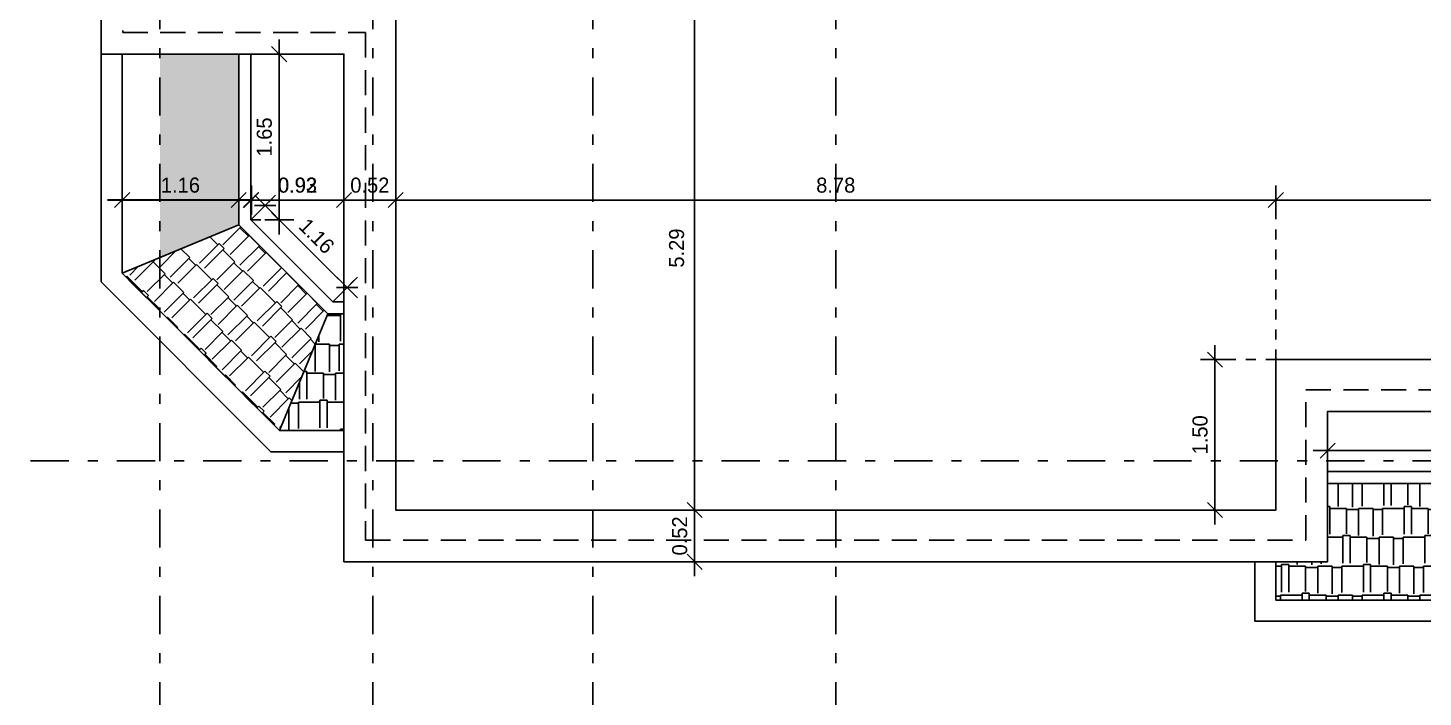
# Model space of a CAD drawing. Extents: x 185 to 567, y -69 to 170.
# Drawn here: x 398.81 to 412.73, y 121.82 to 128.5 of the extents above; entities that cross this region are included whole.
import ezdxf

# ---------------------------------------------------------------- set-up
doc = ezdxf.new("R2010")
doc.units = 0
doc.header["$LTSCALE"] = 0.25
doc.header["$MEASUREMENT"] = 0
doc.header["$PDMODE"] = 35
doc.header["$PDSIZE"] = -1
for name, pattern in [('B4-PLANS$0$DASHDOT', [25.4, 12.7, -6.35, 0, -6.35]), ('B4-PLANS$0$DASHED', [0.75, 0.5, -0.25]), ('B4-PLANS$0$DOT2', [0.125, 0, -0.125]), ('B4-PLANS$0$HIDDEN', [9.525, 6.35, -3.175]), ('DOT2', [0.125, 0, -0.125])]:
    doc.linetypes.add(name, pattern=pattern)
doc.layers.get('0').update_dxf_attribs({"linetype": 'CONTINUOUS'})
doc.layers.get('Defpoints').update_dxf_attribs({"linetype": 'CONTINUOUS'})
for name, color, linetype in [('A-AREA-1', 230, 'CONTINUOUS'), ('A-AX', 1, 'B4-PLANS$0$DASHDOT'), ('A-EDM', 2, 'CONTINUOUS'), ('A-HDN', 2, 'B4-PLANS$0$HIDDEN'), ('A-IDM', 221, 'CONTINUOUS'), ('A-PARAPET', 2, 'CONTINUOUS'), ('A-QARMID', 3, 'CONTINUOUS'), ('Karmid', 1, 'B4-PLANS$0$HIDDEN')]:
    doc.layers.add(name, color=color, linetype=linetype)
doc.styles.add('XARAB', font='xarab.shx')
doc.dimstyles.new('DIM100', dxfattribs={"dimtxt": 0.15, "dimasz": 0.12, "dimexe": 0.1, "dimexo": 0, "dimgap": 0.05, "dimtad": 1, "dimzin": 3, "dimdsep": 46, "dimtxsty": 'XARAB', "dimblk": 'DTICK', "dimcen": 0.09, "dimclrd": 256, "dimclre": 4, "dimclrt": 3, "dimadec": 0, "dimazin": 3, "dimtfac": 1, "dimtix": 1, "dimtmove": 2, "dimatfit": 0, "dimldrblk": 'DTICK', "dimfxl": 0.15, "dimtolj": 1, "dimtzin": 3, "dimlwd": -3, "dimlwe": -3, "dimarcsym": 0})

# ---------------------------------------------------------------- blocks, each defined once
blk = doc.blocks.new('B4-PLANS$0$AXES-B2')
at = {"layer": 'A-AX', "ltscale": 0.1}
for p, q in [((-21.395, 10.085), (-21.395, -26.235)), ((-19.625, 10.085), (-19.625, -26.235)), ((-17.795, 10.085), (-17.795, -26.235)), ((-15.775, 10.085), (-15.775, -26.235)), ((-29.655, -17.525), (30.305, -17.525))]:
    blk.add_line(p, q, dxfattribs=at)
blk = doc.blocks.new('B4-PLANS$0$A$C550B6BB2')
at = {"layer": 'Karmid'}
h = blk.add_hatch(dxfattribs=at)
h.set_pattern_fill('AR-RSHKE', color=14, scale=0.02, angle=-90, style=0)
h.set_pattern_definition([(270, (-70.935, 19.08723), (0.24, -0.51), [0.12, -0.1, 0.14, -0.06, 0.18, -0.08]), (270, (-70.925, 18.96723), (0.24, -0.51), [0.1, -0.38, 0.08, -0.12]), (270, (-70.95, 18.72723), (0.24, -0.51), [0.06, -0.62]), (0, (-70.935, 19.08723), (0.24, 0.17), [0.23, -0.73]), (0, (-70.935, 18.96723), (0.24, 0.17), [0.225, -0.735]), (0, (-70.935, 18.86723), (0.24, 0.17), [0.21, -0.75]), (0, (-70.95, 18.72723), (0.24, 0.17), [0.23, -0.73]), (0, (-70.95, 18.66723), (0.24, 0.17), [0.23, -0.73]), (0, (-70.935, 18.48723), (0.24, 0.17), [0.22, -0.74])])
h.paths.add_polyline_path([(4.37, -0.43), (4.37, -2), (3.4, -1.03), (3.4, -0.43)])
h = blk.add_hatch(dxfattribs=at)
h.set_pattern_fill('AR-RSHKE', color=256, scale=0.02, angle=180, style=0)
h.set_pattern_definition([(180, (-70.935, 19.08723), (-0.51, -0.24), [0.12, -0.1, 0.14, -0.06, 0.18, -0.08]), (180, (-71.055, 19.07723), (-0.51, -0.24), [0.1, -0.38, 0.08, -0.12]), (180, (-71.295, 19.10223), (-0.51, -0.24), [0.06, -0.62]), (270, (-70.935, 19.08723), (0.17, -0.24), [0.23, -0.73]), (270, (-71.055, 19.08723), (0.17, -0.24), [0.225, -0.735]), (270, (-71.155, 19.08723), (0.17, -0.24), [0.21, -0.75]), (270, (-71.295, 19.10223), (0.17, -0.24), [0.23, -0.73]), (270, (-71.355, 19.10223), (0.17, -0.24), [0.23, -0.73]), (270, (-71.535, 19.08723), (0.17, -0.24), [0.22, -0.74])])
h.paths.add_polyline_path([(4.37, -2), (0, -2), (0, -1.68), (0.43, -1.68), (0.43, -1.03), (3.4, -1.03)])
at = {"layer": 'A-HDN', "linetype": 'B4-PLANS$0$DASHED', "ltscale": 2}
for q in [(4.37, -0.25, 0), (0, -2)]:
    blk.add_line((4.37, -2), q, dxfattribs=at)
at = {"layer": 'A-QARMID'}
for p, q in [((3.3, -0.93), (3.3, -0.43)), ((3.4, -1.03), (3.4, -0.43)), ((4.37, -2), (4.37, -0.43, 0)), ((4.545, -2.175), (4.545, -0.43, 0)), ((3.3, -0.93), (0.43, -0.93)), ((3.4, -1.03), (0.43, -1.03)), ((4.37, -2), (3.4, -1.03)), ((-0.175, -2.175), (-0.175, -1.68)), ((0, -2), (0, -1.68)), ((4.37, -2), (0, -2)), ((4.545, -2.175), (-0.175, -2.175))]:
    blk.add_line(p, q, dxfattribs=at)
blk = doc.blocks.new('DTICK')
for p, q in [((0, 1.21), (0, -1.21)), ((-1.21, 0), (1.21, 0))]:
    blk.add_line(p, q)
at = {"color": 3}
blk.add_line((-0.63, -0.63), (0.63, 0.63), dxfattribs=at)
blk = doc.blocks.new('*D1098')
at = {"layer": 'A-IDM', "color": 4, "linetype": 'DOT2', "lineweight": -3, "ltscale": 2, "transparency": 16777216}
for p, q in [((401.031, 126.781), (401.031, 126.881)), ((401.961, 126.781), (401.961, 126.881))]:
    blk.add_line(p, q, dxfattribs=at)
at = {"layer": 'A-IDM', "linetype": 'ByBlock', "lineweight": -3, "ltscale": 2, "transparency": 16777216}
blk.add_line((401.151, 126.781), (401.841, 126.781), dxfattribs=at)
at = {"layer": 'Defpoints', "color": 0, "linetype": 'ByBlock', "ltscale": 2, "transparency": 16777216}
for p in [(401.031, 126.781), (401.961, 126.781), (401.961, 126.781)]:
    blk.add_point(p, dxfattribs=at)
at = {"layer": 'A-IDM', "linetype": 'ByBlock', "lineweight": -3, "ltscale": 2, "transparency": 16777216, "xscale": 0.12, "yscale": 0.12, "zscale": 0.12, "rotation": 180}
blk.add_blockref('DTICK', (401.031, 126.781), dxfattribs=at)
at = {"layer": 'A-IDM', "linetype": 'ByBlock', "lineweight": -3, "ltscale": 2, "transparency": 16777216, "xscale": 0.12, "yscale": 0.12, "zscale": 0.12}
blk.add_blockref('DTICK', (401.961, 126.781), dxfattribs=at)
at = {"layer": 'A-IDM', "color": 3, "linetype": 'ByBlock', "ltscale": 2, "transparency": 16777216, "insert": (401.496, 126.929), "char_height": 0.15, "attachment_point": 5, "style": 'XARAB'}
blk.add_mtext('\\A1;0.93', dxfattribs=at)
blk = doc.blocks.new('*D1099')
at = {"layer": 'A-IDM', "color": 4, "linetype": 'DOT2', "lineweight": -3, "ltscale": 2, "transparency": 16777216}
for p, q in [((401.961, 126.781), (401.961, 126.881)), ((402.477, 126.781), (402.477, 126.881))]:
    blk.add_line(p, q, dxfattribs=at)
at = {"layer": 'A-IDM', "linetype": 'ByBlock', "lineweight": -3, "ltscale": 2, "transparency": 16777216}
blk.add_line((402.081, 126.781), (402.357, 126.781), dxfattribs=at)
at = {"layer": 'Defpoints', "color": 0, "linetype": 'ByBlock', "ltscale": 2, "transparency": 16777216}
for p in [(401.961, 126.781), (402.477, 126.781), (402.477, 126.781)]:
    blk.add_point(p, dxfattribs=at)
at = {"layer": 'A-IDM', "linetype": 'ByBlock', "lineweight": -3, "ltscale": 2, "transparency": 16777216, "xscale": 0.12, "yscale": 0.12, "zscale": 0.12, "rotation": 180}
blk.add_blockref('DTICK', (401.961, 126.781), dxfattribs=at)
at = {"layer": 'A-IDM', "linetype": 'ByBlock', "lineweight": -3, "ltscale": 2, "transparency": 16777216, "xscale": 0.12, "yscale": 0.12, "zscale": 0.12}
blk.add_blockref('DTICK', (402.477, 126.781), dxfattribs=at)
at = {"layer": 'A-IDM', "color": 3, "linetype": 'ByBlock', "ltscale": 2, "transparency": 16777216, "insert": (402.219, 126.929), "char_height": 0.15, "attachment_point": 5, "style": 'XARAB'}
blk.add_mtext('\\A1;0.52', dxfattribs=at)
blk = doc.blocks.new('*D1100')
at = {"layer": 'A-IDM', "color": 4, "linetype": 'DOT2', "lineweight": -3, "ltscale": 2, "transparency": 16777216}
for p, q in [((402.477, 126.781), (402.477, 126.881)), ((411.261, 125.189), (411.261, 126.881))]:
    blk.add_line(p, q, dxfattribs=at)
at = {"layer": 'A-IDM', "linetype": 'ByBlock', "lineweight": -3, "ltscale": 2, "transparency": 16777216}
blk.add_line((402.597, 126.781), (411.141, 126.781), dxfattribs=at)
at = {"layer": 'Defpoints', "color": 0, "linetype": 'ByBlock', "ltscale": 2, "transparency": 16777216}
for p in [(402.477, 126.781), (411.261, 126.781), (411.261, 125.189)]:
    blk.add_point(p, dxfattribs=at)
at = {"layer": 'A-IDM', "linetype": 'ByBlock', "lineweight": -3, "ltscale": 2, "transparency": 16777216, "xscale": 0.12, "yscale": 0.12, "zscale": 0.12, "rotation": 180}
blk.add_blockref('DTICK', (402.477, 126.781), dxfattribs=at)
at = {"layer": 'A-IDM', "linetype": 'ByBlock', "lineweight": -3, "ltscale": 2, "transparency": 16777216, "xscale": 0.12, "yscale": 0.12, "zscale": 0.12}
blk.add_blockref('DTICK', (411.261, 126.781), dxfattribs=at)
at = {"layer": 'A-IDM', "color": 3, "linetype": 'ByBlock', "ltscale": 2, "transparency": 16777216, "insert": (406.869, 126.929), "char_height": 0.15, "attachment_point": 5, "style": 'XARAB'}
blk.add_mtext('\\A1;8.78', dxfattribs=at)
blk = doc.blocks.new('*D1101')
at = {"layer": 'A-IDM', "color": 4, "linetype": 'DOT2', "lineweight": -3, "ltscale": 2, "transparency": 16777216}
for p, q in [((411.261, 125.189), (411.261, 126.881)), ((426.129, 125.189), (426.129, 126.881))]:
    blk.add_line(p, q, dxfattribs=at)
at = {"layer": 'A-IDM', "linetype": 'ByBlock', "lineweight": -3, "ltscale": 2, "transparency": 16777216}
blk.add_line((411.381, 126.781), (426.009, 126.781), dxfattribs=at)
at = {"layer": 'Defpoints', "color": 0, "linetype": 'ByBlock', "ltscale": 2, "transparency": 16777216}
for p in [(426.129, 126.781), (411.261, 125.189), (426.129, 125.189)]:
    blk.add_point(p, dxfattribs=at)
at = {"layer": 'A-IDM', "linetype": 'ByBlock', "lineweight": -3, "ltscale": 2, "transparency": 16777216, "xscale": 0.12, "yscale": 0.12, "zscale": 0.12, "rotation": 180}
blk.add_blockref('DTICK', (411.261, 126.781), dxfattribs=at)
at = {"layer": 'A-IDM', "linetype": 'ByBlock', "lineweight": -3, "ltscale": 2, "transparency": 16777216, "xscale": 0.12, "yscale": 0.12, "zscale": 0.12}
blk.add_blockref('DTICK', (426.129, 126.781), dxfattribs=at)
at = {"layer": 'A-IDM', "color": 3, "linetype": 'ByBlock', "ltscale": 2, "transparency": 16777216, "insert": (418.695, 126.929), "char_height": 0.15, "attachment_point": 5, "style": 'XARAB'}
blk.add_mtext('\\A1;14.87', dxfattribs=at)
blk = doc.blocks.new('*D1113')
at = {"layer": 'A-IDM', "color": 4, "linetype": 'DOT2', "lineweight": -3, "ltscale": 2, "transparency": 16777216}
for p, q in [((402.477, 128.981), (405.56, 128.981)), ((405.454, 123.689), (405.56, 123.689))]:
    blk.add_line(p, q, dxfattribs=at)
at = {"layer": 'A-IDM', "linetype": 'ByBlock', "lineweight": -3, "ltscale": 2, "transparency": 16777216}
blk.add_line((405.46, 128.861), (405.46, 123.809), dxfattribs=at)
at = {"layer": 'Defpoints', "color": 0, "linetype": 'ByBlock', "ltscale": 2, "transparency": 16777216}
for p in [(402.477, 128.981), (405.454, 123.689), (405.46, 123.689)]:
    blk.add_point(p, dxfattribs=at)
at = {"layer": 'A-IDM', "linetype": 'ByBlock', "lineweight": -3, "ltscale": 2, "transparency": 16777216, "xscale": 0.12, "yscale": 0.12, "zscale": 0.12}
for p, rotation in [((405.46, 128.981), 90), ((405.46, 123.689), 270)]:
    blk.add_blockref('DTICK', p, dxfattribs=dict(at, rotation=rotation))
at = {"layer": 'A-IDM', "color": 3, "linetype": 'ByBlock', "ltscale": 2, "transparency": 16777216, "insert": (405.281, 126.302), "char_height": 0.15, "attachment_point": 5, "rotation": 90, "style": 'XARAB'}
blk.add_mtext('\\A1;5.29', dxfattribs=at)
blk = doc.blocks.new('*D1114')
at = {"layer": 'A-IDM', "color": 4, "linetype": 'DOT2', "lineweight": -3, "ltscale": 2, "transparency": 16777216}
for p, q in [((405.454, 123.689), (405.56, 123.689)), ((405.454, 123.173), (405.56, 123.173))]:
    blk.add_line(p, q, dxfattribs=at)
at = {"layer": 'A-IDM', "linetype": 'ByBlock', "lineweight": -3, "ltscale": 2, "transparency": 16777216}
blk.add_line((405.46, 123.569), (405.46, 123.293), dxfattribs=at)
at = {"layer": 'Defpoints', "color": 0, "linetype": 'ByBlock', "ltscale": 2, "transparency": 16777216}
for p in [(405.454, 123.689), (405.454, 123.173), (405.46, 123.173)]:
    blk.add_point(p, dxfattribs=at)
at = {"layer": 'A-IDM', "linetype": 'ByBlock', "lineweight": -3, "ltscale": 2, "transparency": 16777216, "xscale": 0.12, "yscale": 0.12, "zscale": 0.12}
for p, rotation in [((405.46, 123.689), 90), ((405.46, 123.173), 270)]:
    blk.add_blockref('DTICK', p, dxfattribs=dict(at, rotation=rotation))
at = {"layer": 'A-IDM', "color": 3, "linetype": 'ByBlock', "ltscale": 2, "transparency": 16777216, "insert": (405.312, 123.431), "char_height": 0.15, "attachment_point": 5, "rotation": 90, "style": 'XARAB'}
blk.add_mtext('\\A1;0.52', dxfattribs=at)
blk = doc.blocks.new('*D1142')
at = {"layer": 'A-IDM', "color": 4, "linetype": 'DOT2', "lineweight": -3, "ltscale": 2, "transparency": 16777216}
for p, q in [((399.537, 125.964), (399.537, 145.105)), ((399.753, 145.005), (399.753, 145.105))]:
    blk.add_line(p, q, dxfattribs=at)
at = {"layer": 'A-IDM', "linetype": 'ByBlock', "lineweight": -3, "ltscale": 2, "transparency": 16777216}
for p, q in [((399.417, 145.005), (399.297, 145.005)), ((399.753, 145.005), (399.537, 145.005)), ((399.873, 145.005), (399.993, 145.005))]:
    blk.add_line(p, q, dxfattribs=at)
at = {"layer": 'Defpoints', "color": 0, "linetype": 'ByBlock', "ltscale": 2, "transparency": 16777216}
for p in [(399.537, 145.005), (399.753, 145.005, 0), (399.537, 125.964)]:
    blk.add_point(p, dxfattribs=at)
at = {"layer": 'A-IDM', "linetype": 'ByBlock', "lineweight": -3, "ltscale": 2, "transparency": 16777216, "xscale": 0.12, "yscale": 0.12, "zscale": 0.12}
blk.add_blockref('DTICK', (399.537, 145.005), dxfattribs=at)
at = {"layer": 'A-IDM', "linetype": 'ByBlock', "lineweight": -3, "ltscale": 2, "transparency": 16777216, "xscale": 0.12, "yscale": 0.12, "zscale": 0.12, "rotation": 180}
blk.add_blockref('DTICK', (399.753, 145.005), dxfattribs=at)
at = {"layer": 'A-IDM', "color": 3, "linetype": 'ByBlock', "ltscale": 2, "transparency": 16777216, "insert": (399.645, 145.153), "char_height": 0.15, "attachment_point": 5, "style": 'XARAB'}
blk.add_mtext('\\A1;0.22', dxfattribs=at)
blk = doc.blocks.new('*D1151')
at = {"layer": 'A-IDM', "color": 4, "linetype": 'DOT2', "lineweight": -3, "transparency": 16777216}
for p, q in [((399.747, 126.849), (399.747, 126.681)), ((400.911, 126.802), (400.911, 126.681))]:
    blk.add_line(p, q, dxfattribs=at)
at = {"layer": 'A-IDM', "linetype": 'ByBlock', "lineweight": -3, "transparency": 16777216}
blk.add_line((400.791, 126.781), (399.867, 126.781), dxfattribs=at)
at = {"layer": 'Defpoints', "color": 0, "linetype": 'ByBlock', "transparency": 16777216}
for p in [(399.747, 126.849), (399.747, 126.781), (400.911, 126.802)]:
    blk.add_point(p, dxfattribs=at)
at = {"layer": 'A-IDM', "linetype": 'ByBlock', "lineweight": -3, "transparency": 16777216, "xscale": 0.12, "yscale": 0.12, "zscale": 0.12, "rotation": 180}
blk.add_blockref('DTICK', (399.747, 126.781), dxfattribs=at)
at = {"layer": 'A-IDM', "linetype": 'ByBlock', "lineweight": -3, "transparency": 16777216, "xscale": 0.12, "yscale": 0.12, "zscale": 0.12}
blk.add_blockref('DTICK', (400.911, 126.781), dxfattribs=at)
at = {"layer": 'A-IDM', "color": 3, "linetype": 'ByBlock', "transparency": 16777216, "insert": (400.329, 126.929), "char_height": 0.15, "attachment_point": 5, "style": 'XARAB'}
blk.add_mtext('\\A1;1.16', dxfattribs=at)
blk = doc.blocks.new('*D1050')
at = {"layer": 'A-IDM', "color": 4, "linetype": 'DOT2', "lineweight": -3, "ltscale": 2, "transparency": 16777216}
for p, q in [((399.747, 126.782), (399.747, 126.882)), ((400.911, 126.782), (400.911, 126.882))]:
    blk.add_line(p, q, dxfattribs=at)
at = {"layer": 'A-IDM', "linetype": 'ByBlock', "lineweight": -3, "ltscale": 2, "transparency": 16777216}
blk.add_line((399.867, 126.782), (400.791, 126.782), dxfattribs=at)
at = {"layer": 'Defpoints', "color": 0, "linetype": 'ByBlock', "ltscale": 2, "transparency": 16777216}
for p in [(399.747, 126.782, 0), (400.911, 126.782), (400.911, 126.782)]:
    blk.add_point(p, dxfattribs=at)
at = {"layer": 'A-IDM', "linetype": 'ByBlock', "lineweight": -3, "ltscale": 2, "transparency": 16777216, "xscale": 0.12, "yscale": 0.12, "zscale": 0.12, "rotation": 180}
blk.add_blockref('DTICK', (399.747, 126.782), dxfattribs=at)
at = {"layer": 'A-IDM', "linetype": 'ByBlock', "lineweight": -3, "ltscale": 2, "transparency": 16777216, "xscale": 0.12, "yscale": 0.12, "zscale": 0.12}
blk.add_blockref('DTICK', (400.911, 126.782), dxfattribs=at)
at = {"layer": 'A-IDM', "color": 3, "linetype": 'ByBlock', "ltscale": 2, "transparency": 16777216, "insert": (400.329, 126.93), "char_height": 0.15, "attachment_point": 5, "style": 'XARAB'}
blk.add_mtext('\\A1;1.16', dxfattribs=at)
blk = doc.blocks.new('*D1051')
at = {"layer": 'A-IDM', "color": 4, "linetype": 'DOT2', "lineweight": -3, "ltscale": 2, "transparency": 16777216}
for p, q in [((401.037, 126.781), (401.037, 126.881)), ((401.961, 126.781), (401.961, 126.881))]:
    blk.add_line(p, q, dxfattribs=at)
at = {"layer": 'A-IDM', "linetype": 'ByBlock', "lineweight": -3, "ltscale": 2, "transparency": 16777216}
blk.add_line((401.157, 126.781), (401.841, 126.781), dxfattribs=at)
at = {"layer": 'Defpoints', "color": 0, "linetype": 'ByBlock', "ltscale": 2, "transparency": 16777216}
for p in [(401.037, 126.781), (401.961, 126.781), (401.961, 126.781)]:
    blk.add_point(p, dxfattribs=at)
at = {"layer": 'A-IDM', "linetype": 'ByBlock', "lineweight": -3, "ltscale": 2, "transparency": 16777216, "xscale": 0.12, "yscale": 0.12, "zscale": 0.12, "rotation": 180}
blk.add_blockref('DTICK', (401.037, 126.781), dxfattribs=at)
at = {"layer": 'A-IDM', "linetype": 'ByBlock', "lineweight": -3, "ltscale": 2, "transparency": 16777216, "xscale": 0.12, "yscale": 0.12, "zscale": 0.12}
blk.add_blockref('DTICK', (401.961, 126.781), dxfattribs=at)
at = {"layer": 'A-IDM', "color": 3, "linetype": 'ByBlock', "ltscale": 2, "transparency": 16777216, "insert": (401.499, 126.929), "char_height": 0.15, "attachment_point": 5, "style": 'XARAB'}
blk.add_mtext('\\A1;0.92', dxfattribs=at)
blk = doc.blocks.new('*D1052')
at = {"layer": 'A-IDM', "color": 4, "linetype": 'DOT2', "lineweight": -3, "ltscale": 2, "transparency": 16777216}
for p, q in [((401.961, 126.781), (401.961, 126.881)), ((402.477, 126.781), (402.477, 126.881))]:
    blk.add_line(p, q, dxfattribs=at)
at = {"layer": 'A-IDM', "linetype": 'ByBlock', "lineweight": -3, "ltscale": 2, "transparency": 16777216}
blk.add_line((402.081, 126.781), (402.357, 126.781), dxfattribs=at)
at = {"layer": 'Defpoints', "color": 0, "linetype": 'ByBlock', "ltscale": 2, "transparency": 16777216}
for p in [(401.961, 126.781), (402.477, 126.781), (402.477, 126.781)]:
    blk.add_point(p, dxfattribs=at)
at = {"layer": 'A-IDM', "linetype": 'ByBlock', "lineweight": -3, "ltscale": 2, "transparency": 16777216, "xscale": 0.12, "yscale": 0.12, "zscale": 0.12, "rotation": 180}
blk.add_blockref('DTICK', (401.961, 126.781), dxfattribs=at)
at = {"layer": 'A-IDM', "linetype": 'ByBlock', "lineweight": -3, "ltscale": 2, "transparency": 16777216, "xscale": 0.12, "yscale": 0.12, "zscale": 0.12}
blk.add_blockref('DTICK', (402.477, 126.781), dxfattribs=at)
at = {"layer": 'A-IDM', "color": 3, "linetype": 'ByBlock', "ltscale": 2, "transparency": 16777216, "insert": (402.219, 126.929), "char_height": 0.15, "attachment_point": 5, "style": 'XARAB'}
blk.add_mtext('\\A1;0.52', dxfattribs=at)
blk = doc.blocks.new('*D1230')
at = {"layer": 'A-IDM', "color": 4, "linetype": 'B4-PLANS$0$DOT2', "lineweight": -3, "transparency": 16777216}
for p, q in [((411.261, 125.189), (410.553, 125.189)), ((411.261, 123.689), (410.553, 123.689))]:
    blk.add_line(p, q, dxfattribs=at)
at = {"layer": 'A-IDM', "linetype": 'ByBlock', "lineweight": -3, "transparency": 16777216}
blk.add_line((410.653, 125.069), (410.653, 123.809), dxfattribs=at)
at = {"layer": 'Defpoints', "color": 0, "linetype": 'ByBlock', "transparency": 16777216}
for p in [(411.261, 125.189), (410.653, 123.689), (411.261, 123.689)]:
    blk.add_point(p, dxfattribs=at)
at = {"layer": 'A-IDM', "linetype": 'ByBlock', "lineweight": -3, "transparency": 16777216, "xscale": 0.12, "yscale": 0.12, "zscale": 0.12}
for p, rotation in [((410.653, 125.189), 90), ((410.653, 123.689), 270)]:
    blk.add_blockref('DTICK', p, dxfattribs=dict(at, rotation=rotation))
at = {"layer": 'A-IDM', "color": 3, "linetype": 'ByBlock', "transparency": 16777216, "insert": (410.505, 124.439), "char_height": 0.15, "attachment_point": 5, "rotation": 90, "style": 'XARAB'}
blk.add_mtext('\\A1;1.50', dxfattribs=at)
blk = doc.blocks.new('*D1235')
at = {"layer": 'A-IDM', "color": 4, "linetype": 'B4-PLANS$0$DOT2', "lineweight": -3, "transparency": 16777216}
for p, q in [((411.777, 124.073), (411.777, 124.382)), ((415.221, 124.073), (415.221, 124.382))]:
    blk.add_line(p, q, dxfattribs=at)
at = {"layer": 'A-IDM', "linetype": 'ByBlock', "lineweight": -3, "transparency": 16777216}
blk.add_line((415.101, 124.282), (411.897, 124.282), dxfattribs=at)
at = {"layer": 'Defpoints', "color": 0, "linetype": 'ByBlock', "transparency": 16777216}
for p in [(411.777, 124.282), (411.777, 124.073, 0), (415.221, 124.073, 0)]:
    blk.add_point(p, dxfattribs=at)
at = {"layer": 'A-IDM', "linetype": 'ByBlock', "lineweight": -3, "transparency": 16777216, "xscale": 0.12, "yscale": 0.12, "zscale": 0.12, "rotation": 180}
blk.add_blockref('DTICK', (411.777, 124.282), dxfattribs=at)
at = {"layer": 'A-IDM', "linetype": 'ByBlock', "lineweight": -3, "transparency": 16777216, "xscale": 0.12, "yscale": 0.12, "zscale": 0.12}
blk.add_blockref('DTICK', (415.221, 124.282), dxfattribs=at)
at = {"layer": 'A-IDM', "color": 3, "linetype": 'ByBlock', "transparency": 16777216, "insert": (413.499, 124.43), "char_height": 0.15, "attachment_point": 5, "style": 'XARAB'}
blk.add_mtext('\\A1;3.44', dxfattribs=at)
blk = doc.blocks.new('*D1236')
at = {"layer": 'A-IDM', "color": 4, "linetype": 'B4-PLANS$0$DOT2', "lineweight": -3, "transparency": 16777216}
for p, q in [((401.031, 128.237), (401.415, 128.237)), ((401.031, 126.583), (401.415, 126.583))]:
    blk.add_line(p, q, dxfattribs=at)
at = {"layer": 'A-IDM', "linetype": 'ByBlock', "lineweight": -3, "transparency": 16777216}
blk.add_line((401.315, 128.117), (401.315, 126.703), dxfattribs=at)
at = {"layer": 'Defpoints', "color": 0, "linetype": 'ByBlock', "transparency": 16777216}
for p in [(401.031, 128.237), (401.031, 126.583), (401.315, 126.583)]:
    blk.add_point(p, dxfattribs=at)
at = {"layer": 'A-IDM', "linetype": 'ByBlock', "lineweight": -3, "transparency": 16777216, "xscale": 0.12, "yscale": 0.12, "zscale": 0.12}
for p, rotation in [((401.315, 128.237), 90), ((401.315, 126.583), 270)]:
    blk.add_blockref('DTICK', p, dxfattribs=dict(at, rotation=rotation))
at = {"layer": 'A-IDM', "color": 3, "linetype": 'ByBlock', "transparency": 16777216, "insert": (401.167, 127.41), "char_height": 0.15, "attachment_point": 5, "rotation": 90, "style": 'XARAB'}
blk.add_mtext('\\A1;1.65', dxfattribs=at)
blk = doc.blocks.new('*D1237')
at = {"layer": 'A-IDM', "color": 4, "linetype": 'B4-PLANS$0$DOT2', "lineweight": -3, "transparency": 16777216}
for p, q in [((401.031, 126.583), (401.245, 126.796)), ((401.849, 125.765), (402.062, 125.979))]:
    blk.add_line(p, q, dxfattribs=at)
at = {"layer": 'A-IDM', "linetype": 'ByBlock', "lineweight": -3, "transparency": 16777216}
blk.add_line((401.907, 125.993), (401.259, 126.641), dxfattribs=at)
at = {"layer": 'Defpoints', "color": 0, "linetype": 'ByBlock', "transparency": 16777216}
for p in [(401.174, 126.726), (401.031, 126.583), (401.849, 125.765)]:
    blk.add_point(p, dxfattribs=at)
at = {"layer": 'A-IDM', "linetype": 'ByBlock', "lineweight": -3, "transparency": 16777216, "xscale": 0.12, "yscale": 0.12, "zscale": 0.12}
for p, rotation in [((401.174, 126.726), 135.000000000007), ((401.992, 125.908), 315.000000000007)]:
    blk.add_blockref('DTICK', p, dxfattribs=dict(at, rotation=rotation))
at = {"layer": 'A-IDM', "color": 3, "linetype": 'ByBlock', "transparency": 16777216, "insert": (401.688, 126.422), "char_height": 0.15, "attachment_point": 5, "rotation": 315, "style": 'XARAB'}
blk.add_mtext('\\A1;1.16', dxfattribs=at)

msp = doc.modelspace()

# ---------------------------------------------------------------- hatches: boundary and pattern name
at = {"layer": 'Karmid'}
h = msp.add_hatch(dxfattribs=at)
h.set_pattern_fill('AR-RSHKE', color=14, scale=0.024, angle=-90, style=0)
h.set_pattern_definition([(270, (399.74733, 126.05075), (0.288, -0.612), [0.144, -0.12, 0.168, -0.072, 0.216, -0.096]), (270, (399.75933, 125.90675), (0.288, -0.612), [0.12, -0.456, 0.096, -0.144]), (270, (399.72933, 125.61875), (0.288, -0.612), [0.072, -0.744]), (0, (399.74733, 126.05075), (0.288, 0.204), [0.276, -0.876]), (0, (399.74733, 125.90675), (0.288, 0.204), [0.27, -0.882]), (0, (399.74733, 125.78675), (0.288, 0.204), [0.252, -0.9]), (0, (399.72933, 125.61875), (0.288, 0.204), [0.276, -0.876]), (0, (399.72933, 125.54675), (0.288, 0.204), [0.276, -0.876]), (0, (399.74733, 125.33075), (0.288, 0.204), [0.264, -0.888])])
h.paths.add_polyline_path([(400.125, 126.207), (400.911, 126.533), (400.911, 128.237), (400.125, 128.237)])
h.paths.add_polyline_path([(435.892, 157.455), (436.311, 157.455), (436.311, 157.981), (435.892, 157.981)])
h = msp.add_hatch(dxfattribs=at)
h.set_pattern_fill('AR-RSHKE', color=256, scale=0.024, angle=135, style=0)
h.set_pattern_definition([(135, (-292.43595, 72.08783), (-0.6363961, 0.2291026), [0.144, -0.12, 0.168, -0.072, 0.216, -0.096]), (135, (-292.54626, 72.18117), (-0.6363961, 0.2291026), [0.12, -0.456, 0.096, -0.144]), (135, (-292.7287, 72.40603), (-0.6363961, 0.2291026), [0.072, -0.744]), (225, (-292.43595, 72.08783), (-0.05939697, -0.347896536), [0.276, -0.876]), (225, (-292.53777, 72.18966), (-0.05939697, -0.347896536), [0.27, -0.882]), (225, (-292.62263, 72.27451), (-0.05939697, -0.347896536), [0.252, -0.9]), (225, (-292.7287, 72.40603), (-0.05939697, -0.347896536), [0.276, -0.876]), (225, (-292.7796, 72.45694), (-0.05939697, -0.347896536), [0.276, -0.876]), (225, (-292.94507, 72.59695), (-0.05939697, -0.347896536), [0.264, -0.888])])
h.paths.add_polyline_path([(399.747, 126.051), (401.317, 124.481), (401.799, 125.645), (400.911, 126.533)])
h = msp.add_hatch(dxfattribs=at)
h.set_pattern_fill('AR-RSHKE', color=256, scale=0.024, angle=180, style=0)
h.set_pattern_definition([(180, (326.13332, 148.094), (-0.612, -0.288), [0.144, -0.12, 0.168, -0.072, 0.216, -0.096]), (180, (325.98932, 148.082), (-0.612, -0.288), [0.12, -0.456, 0.096, -0.144]), (180, (325.70132, 148.112), (-0.612, -0.288), [0.072, -0.744]), (270, (326.13332, 148.094), (0.204, -0.288), [0.276, -0.876]), (270, (325.98932, 148.094), (0.204, -0.288), [0.27, -0.882]), (270, (325.86932, 148.094), (0.204, -0.288), [0.252, -0.9]), (270, (325.70132, 148.112), (0.204, -0.288), [0.276, -0.876]), (270, (325.62932, 148.112), (0.204, -0.288), [0.276, -0.876]), (270, (325.41332, 148.094), (0.204, -0.288), [0.264, -0.888])])
h.paths.add_polyline_path([(401.317, 124.481), (401.955, 124.481), (401.955, 125.645), (401.799, 125.645)])

# ---------------------------------------------------------------- linework, layer by layer
at = {"layer": 'A-HDN', "linetype": 'B4-PLANS$0$DASHED', "ltscale": 2}
for q in [(399.747, 126.051), (401.961, 124.481)]:
    msp.add_line((401.317, 124.481), q, dxfattribs=at)
msp.add_lwpolyline([(445.581, 148.253), (425.829, 148.253), (425.829, 146.153), (411.561, 146.153), (411.561, 147.653), (402.177, 147.653), (402.177, 142.349), (399.753, 142.349), (399.753, 128.453), (402.177, 128.453), (402.177, 123.389), (411.561, 123.389), (411.561, 124.889), (425.829, 124.889), (425.829, 122.789), (436.173, 122.789)], dxfattribs=at)
at = {"layer": 'A-PARAPET'}
for points in [[(445.797, 148.469), (425.613, 148.469), (425.613, 146.369), (411.777, 146.369), (411.777, 147.869), (401.961, 147.869), (401.961, 142.565), (399.537, 142.565), (399.537, 128.237), (401.961, 128.237), (401.961, 123.173), (411.777, 123.173), (411.777, 124.673), (425.613, 124.673), (425.613, 122.573), (436.389, 122.573)], [(413.745, 145.853), (411.261, 145.853), (411.261, 147.353), (402.477, 147.353), (402.477, 142.049), (400.053, 142.049), (400.053, 128.765), (402.477, 128.765), (402.477, 123.689), (411.261, 123.689), (411.261, 125.189), (426.129, 125.189), (426.129, 123.089), (435.873, 123.089)]]:
    msp.add_lwpolyline(points, dxfattribs=at)
at = {"layer": 'A-QARMID'}
for p, q in [((399.537, 125.964), (399.537, 128.237)), ((399.747, 126.051), (399.747, 128.237)), ((400.911, 126.533), (400.911, 128.237)), ((401.031, 126.583), (401.031, 128.237)), ((401.849, 125.765), (401.031, 126.583)), ((400.911, 126.533), (399.747, 126.051)), ((401.799, 125.645), (400.911, 126.533)), ((401.317, 124.481), (399.747, 126.051)), ((401.23, 124.271), (399.537, 125.964)), ((401.849, 125.765), (401.955, 125.765)), ((401.317, 124.481), (401.799, 125.645)), ((401.799, 125.645), (401.961, 125.645)), ((401.317, 124.481), (401.961, 124.481)), ((401.23, 124.271), (401.961, 124.271))]:
    msp.add_line(p, q, dxfattribs=at)

# ---------------------------------------------------------------- block references
at = {"layer": 'A-AREA-1', "xscale": 1.2, "yscale": 1.2, "zscale": 1.2}
msp.add_blockref('B4-PLANS$0$A$C550B6BB2', (411.261, 125.189, 0), dxfattribs=at)
at = {"layer": 'A-EDM', "linetype": 'ByBlock', "ltscale": 2, "xscale": 1.2, "yscale": 1.2, "zscale": 1.2}
msp.add_blockref('B4-PLANS$0$AXES-B2', (425.799, 145.211), dxfattribs=at)
msp.add_blockref('B4-PLANS$0$AXES-B2', (425.799, 145.211), dxfattribs=at)

# ---------------------------------------------------------------- dimensions: what is measured, and where the dimension line sits
at = {"layer": 'A-IDM', "linetype": 'ByBlock', "ltscale": 2}
for base, p1, p2, picture, middle in [((399.537, 145.005), (399.753, 145.005, 0), (399.537, 125.964), '*D1142', (399.645, 145.153)), ((400.911, 126.782), (399.747, 126.782, 0), (400.911, 126.782), '*D1050', (400.329, 126.93)), ((401.961, 126.781), (401.031, 126.781), (401.961, 126.781), '*D1098', (401.496, 126.929)), ((401.961, 126.781), (401.037, 126.781), (401.961, 126.781), '*D1051', (401.499, 126.929)), ((402.477, 126.781), (401.961, 126.781), (402.477, 126.781), '*D1099', (402.219, 126.929)), ((402.477, 126.781), (401.961, 126.781), (402.477, 126.781), '*D1052', (402.219, 126.929)), ((411.261, 126.781), (402.477, 126.781), (411.261, 125.189), '*D1100', (406.869, 126.929)), ((426.129, 126.781), (411.261, 125.189), (426.129, 125.189), '*D1101', (418.695, 126.929))]:
    dim = msp.add_linear_dim(base=base, p1=p1, p2=p2, dimstyle='DIM100', dxfattribs=at)
    dim.commit()
    dim.dimension.update_dxf_attribs({"geometry": picture, "text_midpoint": middle})
dim = msp.add_linear_dim(base=(405.46, 123.689), p1=(402.477, 128.981), p2=(405.454, 123.689), angle=90, dimstyle='DIM100', dxfattribs=at)
dim.commit()
dim.dimension.update_dxf_attribs({"geometry": '*D1113', "text_midpoint": (405.281, 126.302), "dimtype": 160})
at = {"layer": 'A-IDM', "linetype": 'ByBlock'}
for base, p1, p2, picture, middle in [((401.315, 126.583), (401.031, 128.237), (401.031, 126.583), '*D1236', (401.167, 127.41)), ((410.653, 123.689), (411.261, 125.189), (411.261, 123.689), '*D1230', (410.505, 124.439))]:
    dim = msp.add_linear_dim(base=base, p1=p1, p2=p2, angle=90, dimstyle='DIM100', override={"dimfxl": 0.15}, dxfattribs=at)
    dim.commit()
    dim.dimension.update_dxf_attribs({"geometry": picture, "text_midpoint": middle})
dim = msp.add_linear_dim(base=(399.747, 126.781), p1=(400.911, 126.802), p2=(399.747, 126.849), dimstyle='DIM100', dxfattribs=at)
dim.commit()
dim.dimension.update_dxf_attribs({"geometry": '*D1151', "text_midpoint": (400.329, 126.929)})
dim = msp.add_aligned_dim(p1=(401.849, 125.765), p2=(401.031, 126.583), distance=-0.202, dimstyle='DIM100', override={"dimfxl": 0.15}, dxfattribs=at)
dim.commit()
dim.dimension.update_dxf_attribs({"geometry": '*D1237', "text_midpoint": (401.688, 126.422)})
dim = msp.add_linear_dim(base=(411.777, 124.282), p1=(415.221, 124.073, 0), p2=(411.777, 124.073, 0), dimstyle='DIM100', override={"dimfxl": 0.15}, dxfattribs=at)
dim.commit()
dim.dimension.update_dxf_attribs({"geometry": '*D1235', "text_midpoint": (413.499, 124.43)})
at = {"layer": 'A-IDM', "linetype": 'ByBlock', "ltscale": 2}
dim = msp.add_linear_dim(base=(405.46, 123.173), p1=(405.454, 123.689), p2=(405.454, 123.173), angle=90, dimstyle='DIM100', dxfattribs=at)
dim.commit()
dim.dimension.update_dxf_attribs({"geometry": '*D1114', "text_midpoint": (405.312, 123.431)})

doc.saveas('drawing.dxf')
